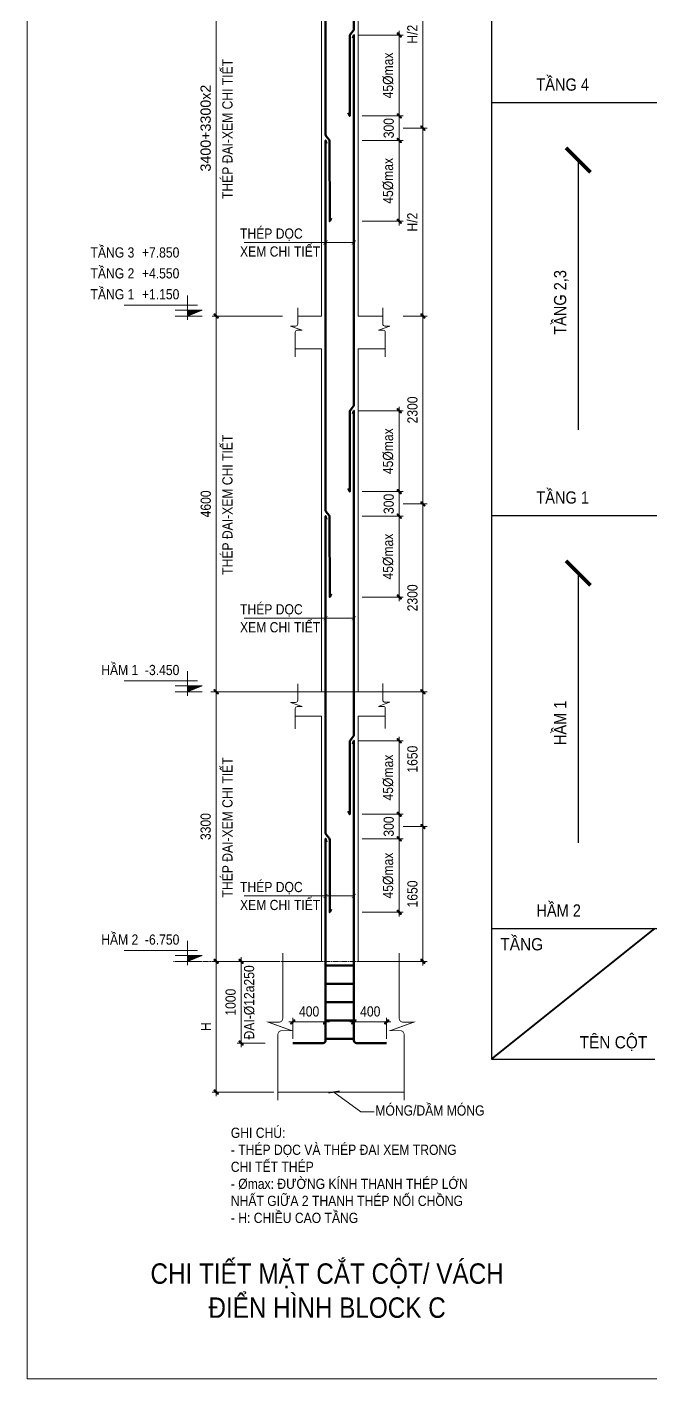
# Model space of a CAD drawing. Header units: millimetres. Extents: x -146909 to 4830753, y -683702 to -336947.
# Drawn here: x 4704989 to 4708805, y -448762 to -440487 of the extents above; entities that cross this region are included whole.
import ezdxf
from ezdxf.enums import TextEntityAlignment as Align
from ezdxf.xclip import XClip

# ---------------------------------------------------------------- set-up
doc = ezdxf.new("R2010")
doc.units = ezdxf.units.MM
doc.header["$MEASUREMENT"] = 0
doc.header["$XCLIPFRAME"] = 0
doc.linetypes.add('CENTER', pattern=[2, 1.25, -0.25, 0.25, -0.25])
doc.layers.get('0').update_dxf_attribs({"lineweight": 9})
doc.layers.get('Defpoints').update_dxf_attribs({"color": 10, "lineweight": 0})
for name, color, linetype, lineweight in [('Ap0101_grid', 145, 'CENTER', 18), ('Ap0104_leader', 145, 'Continuous', 25), ('Ap0314_Kh', 253, 'Continuous', 15), ('Ap0315_FL', 145, 'Continuous', 13), ('CDAI', 3, 'Continuous', 40), ('chunho.q', 1, 'Continuous', 13), ('CTHEP', 4, 'Continuous', 50), ('DBAO', 2, 'Continuous', 13), ('HATCH', 8, 'Continuous', 9), ('KTH', 154, 'Continuous', 9), ('STICK', 1, 'Continuous', 9)]:
    doc.layers.add(name, color=color, linetype=linetype, lineweight=lineweight)
for name, color, linetype in [('DM', 1, 'Continuous'), ('TBL', 1, 'Continuous'), ('TX', 214, 'Continuous')]:
    doc.layers.add(name, color=color, linetype=linetype)
doc.styles.add('Ap_vn_vni.shx', font='vn_vni.shx', dxfattribs={"width": 0.8})
doc.styles.add('arial', font='arial.ttf', dxfattribs={"width": 0.85})
doc.dimstyles.new('Ap_Model', dxfattribs={"dimscale": 100, "dimtxt": 2.5, "dimasz": 1, "dimexe": 1, "dimexo": 1, "dimgap": 1, "dimtad": 1, "dimdec": 0, "dimzin": 3, "dimdsep": 46, "dimtxsty": 'Ap_vn_vni.shx', "dimblk": 'ARCHTICK', "dimcen": 1, "dimdle": 1, "dimclrd": 256, "dimclre": 256, "dimclrt": 7, "dimazin": 2, "dimtfac": 100, "dimtdec": 0, "dimtix": 1, "dimtmove": 2, "dimatfit": 2, "dimldrblk": 'OPEN30', "dimfxl": 1, "dimtolj": 1, "dimtzin": 0, "dimlwd": -1, "dimlwe": -1, "dimarcsym": 0})
doc.dimstyles.new('TTP-50', dxfattribs={"dimscale": 50, "dimtxt": 2.5, "dimasz": 1, "dimexe": 1, "dimexo": 1, "dimgap": 0.09, "dimtad": 0, "dimdec": 4, "dimzin": 9, "dimdsep": 46, "dimtxsty": 'arial', "dimblk": 'Stick', "dimcen": 0.09, "dimdle": 1.5, "dimclrd": 256, "dimclre": 256, "dimclrt": 1, "dimadec": 0, "dimazin": 0, "dimtfac": 1, "dimtdec": 4, "dimtmove": 0, "dimatfit": 3, "dimldrblk": 'ARCHTICK', "dimfxl": 1, "dimtvp": 1, "dimtolj": 1, "dimtzin": 0, "dimarcsym": 0})

# ---------------------------------------------------------------- blocks, each defined once
blk = doc.blocks.new('Stick')
at = {"layer": 'STICK'}
h = blk.add_hatch(color=256, dxfattribs=at)
edge = h.paths.add_edge_path()
edge.add_line((0.3, 0.5), (-0.5, -0.3))
edge.add_arc((-0.4, -0.4), 0.141, 135, 315)
edge.add_line((-0.3, -0.5), (0.5, 0.3))
edge.add_arc((0.4, 0.4), 0.141, 315, 495)
blk.add_line((1, 0), (-1, 0), dxfattribs=at)
blk.add_lwpolyline([(0.3, 0.5), (-0.5, -0.3, 1), (-0.3, -0.5), (0.5, 0.3, 1), (0.3, 0.5, 1)], format="xyb", dxfattribs=at)
blk = doc.blocks.new('*D835')
at = {"layer": 'Defpoints', "color": 0, "transparency": 16777216}
for p in [(-539, 3300), (-539, 0), (-1287, 0)]:
    blk.add_point(p, dxfattribs=at)
at = {"layer": 'KTH', "lineweight": -2, "transparency": 16777216}
for p, q in [((-589, 3300), (-1337, 3300)), ((-1287, 3250), (-1287, 50)), ((-589, 0), (-1337, 0))]:
    blk.add_line(p, q, dxfattribs=at)
at = {"layer": 'KTH', "lineweight": -2, "transparency": 16777216, "xscale": 50, "yscale": 50, "zscale": 50}
for p, rotation in [((-1287, 3300), 90), ((-1287, 0), 270)]:
    blk.add_blockref('Stick', p, dxfattribs=dict(at, rotation=rotation))
at = {"layer": 'KTH', "color": 1, "transparency": 16777216, "insert": (-1415, 1650), "char_height": 125, "attachment_point": 5, "rotation": 90, "style": 'arial'}
blk.add_mtext('\\A1;3300', dxfattribs=at)
blk = doc.blocks.new('_ArchTick')
at = {"color": 0, "linetype": 'ByBlock', "const_width": 0.15}
blk.add_lwpolyline([(-0.5, -0.5), (0.5, 0.5)], dxfattribs=at)
blk = doc.blocks.new('*D836')
at = {"layer": 'Defpoints', "color": 0, "transparency": 16777216}
for p in [(-472, 0), (-1287, -1600), (-532, -1600)]:
    blk.add_point(p, dxfattribs=at)
at = {"layer": 'KTH', "lineweight": -2, "transparency": 16777216}
for p, q in [((-522, 0), (-1337, 0)), ((-1287, -50), (-1287, -1550)), ((-582, -1600), (-1337, -1600))]:
    blk.add_line(p, q, dxfattribs=at)
at = {"layer": 'KTH', "lineweight": -2, "transparency": 16777216, "xscale": 50, "yscale": 50, "zscale": 50}
for p, rotation in [((-1287, 0), 90), ((-1287, -1600), 270)]:
    blk.add_blockref('Stick', p, dxfattribs=dict(at, rotation=rotation))
at = {"layer": 'KTH', "color": 1, "transparency": 16777216, "insert": (-1412, -800), "char_height": 125, "attachment_point": 5, "rotation": 90, "style": 'arial'}
blk.add_mtext('\\A1;H', dxfattribs=at)
blk = doc.blocks.new('*D837')
at = {"layer": 'Defpoints', "color": 0, "transparency": 16777216}
for p in [(51, -706), (51, -742), (-350, -1000)]:
    blk.add_point(p, dxfattribs=at)
at = {"layer": 'KTH', "lineweight": -2, "transparency": 16777216}
for p, q in [((-350, -950), (-350, -692)), ((-300, -742), (1, -742)), ((51, -756), (51, -792))]:
    blk.add_line(p, q, dxfattribs=at)
at = {"layer": 'KTH', "lineweight": -2, "transparency": 16777216, "xscale": 50, "yscale": 50, "zscale": 50, "rotation": 180}
blk.add_blockref('Stick', (-350, -742), dxfattribs=at)
at = {"layer": 'KTH', "lineweight": -2, "transparency": 16777216, "xscale": 50, "yscale": 50, "zscale": 50}
blk.add_blockref('Stick', (51, -742), dxfattribs=at)
at = {"layer": 'KTH', "color": 1, "transparency": 16777216, "insert": (-150, -614), "char_height": 125, "attachment_point": 5, "style": 'arial'}
blk.add_mtext('\\A1;400', dxfattribs=at)
blk = doc.blocks.new('*D838')
at = {"layer": 'Defpoints', "color": 0, "transparency": 16777216}
for p in [(397, -706), (798, -742), (798, -1000)]:
    blk.add_point(p, dxfattribs=at)
at = {"layer": 'KTH', "lineweight": -2, "transparency": 16777216}
for p, q in [((397, -756), (397, -792)), ((447, -742), (748, -742)), ((798, -950), (798, -692))]:
    blk.add_line(p, q, dxfattribs=at)
at = {"layer": 'KTH', "lineweight": -2, "transparency": 16777216, "xscale": 50, "yscale": 50, "zscale": 50, "rotation": 180}
blk.add_blockref('Stick', (397, -742), dxfattribs=at)
at = {"layer": 'KTH', "lineweight": -2, "transparency": 16777216, "xscale": 50, "yscale": 50, "zscale": 50}
blk.add_blockref('Stick', (798, -742), dxfattribs=at)
at = {"layer": 'KTH', "color": 1, "transparency": 16777216, "insert": (598, -614), "char_height": 125, "attachment_point": 5, "style": 'arial'}
blk.add_mtext('\\A1;400', dxfattribs=at)
blk = doc.blocks.new('*D839')
at = {"layer": 'Defpoints', "color": 0, "transparency": 16777216}
for p in [(448, 1500), (448, 600), (952, 600)]:
    blk.add_point(p, dxfattribs=at)
at = {"layer": 'KTH', "lineweight": -2, "transparency": 16777216}
for p, q in [((498, 1500), (1002, 1500)), ((952, 1450), (952, 650)), ((498, 600), (1002, 600))]:
    blk.add_line(p, q, dxfattribs=at)
at = {"layer": 'KTH', "lineweight": -2, "transparency": 16777216, "xscale": 50, "yscale": 50, "zscale": 50}
for p, rotation in [((952, 1500), 90), ((952, 600), 270)]:
    blk.add_blockref('Stick', p, dxfattribs=dict(at, rotation=rotation))
at = {"layer": 'KTH', "color": 1, "transparency": 16777216, "insert": (817, 1050), "char_height": 125, "attachment_point": 5, "rotation": 90, "style": 'arial'}
blk.add_mtext('\\A1;45%%Cmax', dxfattribs=at)
blk = doc.blocks.new('*D840')
at = {"layer": 'Defpoints', "color": 0, "transparency": 16777216}
for p in [(397, 2700), (952, 2700), (448, 1800)]:
    blk.add_point(p, dxfattribs=at)
at = {"layer": 'KTH', "lineweight": -2, "transparency": 16777216}
for p, q in [((447, 2700), (1002, 2700)), ((952, 1850), (952, 2650)), ((498, 1800), (1002, 1800))]:
    blk.add_line(p, q, dxfattribs=at)
at = {"layer": 'KTH', "lineweight": -2, "transparency": 16777216, "xscale": 50, "yscale": 50, "zscale": 50}
for p, rotation in [((952, 2700), 90), ((952, 1800), 270)]:
    blk.add_blockref('Stick', p, dxfattribs=dict(at, rotation=rotation))
at = {"layer": 'KTH', "color": 1, "transparency": 16777216, "insert": (817, 2250), "char_height": 125, "attachment_point": 5, "rotation": 90, "style": 'arial'}
blk.add_mtext('\\A1;45%%Cmax', dxfattribs=at)
blk = doc.blocks.new('*D841')
at = {"layer": 'Defpoints', "color": 0, "transparency": 16777216}
for p in [(448, 1800), (448, 1500), (952, 1500)]:
    blk.add_point(p, dxfattribs=at)
at = {"layer": 'KTH', "lineweight": -2, "transparency": 16777216}
for p, q in [((498, 1800), (1002, 1800)), ((952, 1750), (952, 1550)), ((498, 1500), (1002, 1500))]:
    blk.add_line(p, q, dxfattribs=at)
at = {"layer": 'KTH', "lineweight": -2, "transparency": 16777216, "xscale": 50, "yscale": 50, "zscale": 50}
for p, rotation in [((952, 1800), 90), ((952, 1500), 270)]:
    blk.add_blockref('Stick', p, dxfattribs=dict(at, rotation=rotation))
at = {"layer": 'KTH', "color": 1, "transparency": 16777216, "insert": (824, 1650), "char_height": 125, "attachment_point": 5, "rotation": 90, "style": 'arial'}
blk.add_mtext('\\A1;300', dxfattribs=at)
blk = doc.blocks.new('*D842')
at = {"layer": 'Defpoints', "color": 0, "transparency": 16777216}
for p in [(952, 1650), (1242, 1650), (768, 0)]:
    blk.add_point(p, dxfattribs=at)
at = {"layer": 'KTH', "lineweight": -2, "transparency": 16777216}
for p, q in [((1002, 1650), (1292, 1650)), ((1242, 50), (1242, 1600)), ((818, 0), (1292, 0))]:
    blk.add_line(p, q, dxfattribs=at)
at = {"layer": 'KTH', "lineweight": -2, "transparency": 16777216, "xscale": 50, "yscale": 50, "zscale": 50}
for p, rotation in [((1242, 1650), 90), ((1242, 0), 270)]:
    blk.add_blockref('Stick', p, dxfattribs=dict(at, rotation=rotation))
at = {"layer": 'KTH', "color": 1, "transparency": 16777216, "insert": (1114, 825), "char_height": 125, "attachment_point": 5, "rotation": 90, "style": 'arial'}
blk.add_mtext('\\A1;1650', dxfattribs=at)
blk = doc.blocks.new('*D843')
at = {"layer": 'Defpoints', "color": 0, "transparency": 16777216}
for p in [(913, 3300), (1242, 3300), (952, 1650)]:
    blk.add_point(p, dxfattribs=at)
at = {"layer": 'KTH', "lineweight": -2, "transparency": 16777216}
for p, q in [((963, 3300), (1292, 3300)), ((1242, 1700), (1242, 3250)), ((1002, 1650), (1292, 1650))]:
    blk.add_line(p, q, dxfattribs=at)
at = {"layer": 'KTH', "lineweight": -2, "transparency": 16777216, "xscale": 50, "yscale": 50, "zscale": 50}
for p, rotation in [((1242, 3300), 90), ((1242, 1650), 270)]:
    blk.add_blockref('Stick', p, dxfattribs=dict(at, rotation=rotation))
at = {"layer": 'KTH', "color": 1, "transparency": 16777216, "insert": (1114, 2475), "char_height": 125, "attachment_point": 5, "rotation": 90, "style": 'arial'}
blk.add_mtext('\\A1;1650', dxfattribs=at)
blk = doc.blocks.new('SZDFDG')
at = {"layer": 'DBAO'}
for p, q in [((0, -48), (0, 252)), ((120, 132), (-775, 132)), ((180, 72), (-150, 72)), ((180, 0), (-150, 0)), ((0, 0), (180, 72))]:
    blk.add_line(p, q, dxfattribs=at)
at = {"layer": 'HATCH'}
blk.add_solid([(0, 0), (180, 72), (0, 72)], dxfattribs=at)
blk = doc.blocks.new('*D844')
at = {"layer": 'Defpoints', "color": 0, "transparency": 16777216}
for p in [(-639, 0), (-982, 0), (-639, -1000)]:
    blk.add_point(p, dxfattribs=at)
at = {"layer": 'KTH', "lineweight": -2, "transparency": 16777216}
for p, q in [((-689, 0), (-1032, 0)), ((-982, -950), (-982, -50)), ((-689, -1000), (-1032, -1000))]:
    blk.add_line(p, q, dxfattribs=at)
at = {"layer": 'KTH', "lineweight": -2, "transparency": 16777216, "xscale": 50, "yscale": 50, "zscale": 50}
for p, rotation in [((-982, 0), 90), ((-982, -1000), 270)]:
    blk.add_blockref('Stick', p, dxfattribs=dict(at, rotation=rotation))
at = {"layer": 'KTH', "color": 1, "transparency": 16777216, "insert": (-1110, -500), "char_height": 125, "attachment_point": 5, "rotation": 90, "style": 'arial'}
blk.add_mtext('\\A1;1000', dxfattribs=at)
blk = doc.blocks.new('*U833')
at = {"layer": 'CTHEP', "ltscale": 0.02}
blk.add_line((-173, 0), (173, 0), dxfattribs=at)
blk = doc.blocks.new('*U834')
at = {"color": 0, "linetype": 'ByBlock', "lineweight": -2, "transparency": 16777216}
for p in [(0, 0), (0, -225), (0, -450), (0, -675), (0, -900)]:
    blk.add_blockref('*U833', p, dxfattribs=at)
blk = doc.blocks.new('*D145')
at = {"layer": 'Defpoints', "color": 0, "transparency": 16777216}
for p in [(-425, 4600), (-425, 0), (-1287, 0)]:
    blk.add_point(p, dxfattribs=at)
at = {"layer": 'KTH', "lineweight": -2, "transparency": 16777216}
for p, q in [((-475, 4600), (-1337, 4600)), ((-1287, 4550), (-1287, 50)), ((-475, 0), (-1337, 0))]:
    blk.add_line(p, q, dxfattribs=at)
at = {"layer": 'KTH', "lineweight": -2, "transparency": 16777216, "xscale": 50, "yscale": 50, "zscale": 50}
for p, rotation in [((-1287, 4600), 90), ((-1287, 0), 270)]:
    blk.add_blockref('Stick', p, dxfattribs=dict(at, rotation=rotation))
at = {"layer": 'KTH', "color": 1, "transparency": 16777216, "insert": (-1414, 2300), "char_height": 125, "attachment_point": 5, "rotation": 90, "style": 'arial'}
blk.add_mtext('\\A1;4600', dxfattribs=at)
blk = doc.blocks.new('*D146')
at = {"layer": 'Defpoints', "color": 0, "transparency": 16777216}
for p in [(952, 2300), (1242, 2300), (952, 0)]:
    blk.add_point(p, dxfattribs=at)
at = {"layer": 'KTH', "lineweight": -2, "transparency": 16777216}
for p, q in [((1002, 2300), (1292, 2300)), ((1242, 50), (1242, 2250)), ((1002, 0), (1292, 0))]:
    blk.add_line(p, q, dxfattribs=at)
at = {"layer": 'KTH', "lineweight": -2, "transparency": 16777216, "xscale": 50, "yscale": 50, "zscale": 50}
for p, rotation in [((1242, 2300), 90), ((1242, 0), 270)]:
    blk.add_blockref('Stick', p, dxfattribs=dict(at, rotation=rotation))
at = {"layer": 'KTH', "color": 1, "transparency": 16777216, "insert": (1114, 1150), "char_height": 125, "attachment_point": 5, "rotation": 90, "style": 'arial'}
blk.add_mtext('\\A1;2300', dxfattribs=at)
blk = doc.blocks.new('*D147')
at = {"layer": 'Defpoints', "color": 0, "transparency": 16777216}
for p in [(952, 4600), (1242, 4600), (952, 2300)]:
    blk.add_point(p, dxfattribs=at)
at = {"layer": 'KTH', "lineweight": -2, "transparency": 16777216}
for p, q in [((1002, 4600), (1292, 4600)), ((1242, 2350), (1242, 4550)), ((1002, 2300), (1292, 2300))]:
    blk.add_line(p, q, dxfattribs=at)
at = {"layer": 'KTH', "lineweight": -2, "transparency": 16777216, "xscale": 50, "yscale": 50, "zscale": 50}
for p, rotation in [((1242, 4600), 90), ((1242, 2300), 270)]:
    blk.add_blockref('Stick', p, dxfattribs=dict(at, rotation=rotation))
at = {"layer": 'KTH', "color": 1, "transparency": 16777216, "insert": (1114, 3450), "char_height": 125, "attachment_point": 5, "rotation": 90, "style": 'arial'}
blk.add_mtext('\\A1;2300', dxfattribs=at)
blk = doc.blocks.new('*D148')
at = {"layer": 'Defpoints', "color": 0, "transparency": 16777216}
for p in [(448, 2150), (448, 1160), (952, 1160)]:
    blk.add_point(p, dxfattribs=at)
at = {"layer": 'KTH', "lineweight": -2, "transparency": 16777216}
for p, q in [((498, 2150), (1002, 2150)), ((952, 2100), (952, 1210)), ((498, 1160), (1002, 1160))]:
    blk.add_line(p, q, dxfattribs=at)
at = {"layer": 'KTH', "lineweight": -2, "transparency": 16777216, "xscale": 50, "yscale": 50, "zscale": 50}
for p, rotation in [((952, 2150), 90), ((952, 1160), 270)]:
    blk.add_blockref('Stick', p, dxfattribs=dict(at, rotation=rotation))
at = {"layer": 'KTH', "color": 1, "transparency": 16777216, "insert": (817, 1655), "char_height": 125, "attachment_point": 5, "rotation": 90, "style": 'arial'}
blk.add_mtext('\\A1;45%%Cmax', dxfattribs=at)
blk = doc.blocks.new('*D149')
at = {"layer": 'Defpoints', "color": 0, "transparency": 16777216}
for p in [(397, 3440), (952, 3440), (448, 2450)]:
    blk.add_point(p, dxfattribs=at)
at = {"layer": 'KTH', "lineweight": -2, "transparency": 16777216}
for p, q in [((447, 3440), (1002, 3440)), ((952, 2500), (952, 3390)), ((498, 2450), (1002, 2450))]:
    blk.add_line(p, q, dxfattribs=at)
at = {"layer": 'KTH', "lineweight": -2, "transparency": 16777216, "xscale": 50, "yscale": 50, "zscale": 50}
for p, rotation in [((952, 3440), 90), ((952, 2450), 270)]:
    blk.add_blockref('Stick', p, dxfattribs=dict(at, rotation=rotation))
at = {"layer": 'KTH', "color": 1, "transparency": 16777216, "insert": (817, 2945), "char_height": 125, "attachment_point": 5, "rotation": 90, "style": 'arial'}
blk.add_mtext('\\A1;45%%Cmax', dxfattribs=at)
blk = doc.blocks.new('*D150')
at = {"layer": 'Defpoints', "color": 0, "transparency": 16777216}
for p in [(448, 2450), (448, 2150), (952, 2150)]:
    blk.add_point(p, dxfattribs=at)
at = {"layer": 'KTH', "lineweight": -2, "transparency": 16777216}
for p, q in [((498, 2450), (1002, 2450)), ((952, 2400), (952, 2200)), ((498, 2150), (1002, 2150))]:
    blk.add_line(p, q, dxfattribs=at)
at = {"layer": 'KTH', "lineweight": -2, "transparency": 16777216, "xscale": 50, "yscale": 50, "zscale": 50}
for p, rotation in [((952, 2450), 90), ((952, 2150), 270)]:
    blk.add_blockref('Stick', p, dxfattribs=dict(at, rotation=rotation))
at = {"layer": 'KTH', "color": 1, "transparency": 16777216, "insert": (824, 2300), "char_height": 125, "attachment_point": 5, "rotation": 90, "style": 'arial'}
blk.add_mtext('\\A1;300', dxfattribs=at)
blk = doc.blocks.new('*D139')
at = {"layer": 'Defpoints', "color": 0, "transparency": 16777216}
for p in [(-425, 4600), (-425, 0), (-1287, 0)]:
    blk.add_point(p, dxfattribs=at)
at = {"layer": 'KTH', "lineweight": -2, "transparency": 16777216}
for p, q in [((-475, 4600), (-1337, 4600)), ((-1287, 4550), (-1287, 50)), ((-475, 0), (-1337, 0))]:
    blk.add_line(p, q, dxfattribs=at)
at = {"layer": 'KTH', "lineweight": -2, "transparency": 16777216, "xscale": 50, "yscale": 50, "zscale": 50}
for p, rotation in [((-1287, 4600), 90), ((-1287, 0), 270)]:
    blk.add_blockref('Stick', p, dxfattribs=dict(at, rotation=rotation))
at = {"layer": 'KTH', "color": 1, "transparency": 16777216, "insert": (-1415, 2300), "char_height": 125, "attachment_point": 5, "rotation": 90, "style": 'arial'}
blk.add_mtext('\\A1;{\\W1;3400+3300x2}', dxfattribs=at)
blk = doc.blocks.new('*D140')
at = {"layer": 'Defpoints', "color": 0, "transparency": 16777216}
for p in [(952, 2300), (1242, 2300), (952, 0)]:
    blk.add_point(p, dxfattribs=at)
at = {"layer": 'KTH', "lineweight": -2, "transparency": 16777216}
for p, q in [((1002, 2300), (1292, 2300)), ((1242, 50), (1242, 2250)), ((1002, 0), (1292, 0))]:
    blk.add_line(p, q, dxfattribs=at)
at = {"layer": 'KTH', "lineweight": -2, "transparency": 16777216, "xscale": 50, "yscale": 50, "zscale": 50}
for p, rotation in [((1242, 2300), 90), ((1242, 0), 270)]:
    blk.add_blockref('Stick', p, dxfattribs=dict(at, rotation=rotation))
at = {"layer": 'KTH', "color": 1, "transparency": 16777216, "insert": (1113, 1150), "char_height": 125, "attachment_point": 5, "rotation": 90, "style": 'arial'}
blk.add_mtext('\\A1;H/2', dxfattribs=at)
blk = doc.blocks.new('*D141')
at = {"layer": 'Defpoints', "color": 0, "transparency": 16777216}
for p in [(952, 4600), (1242, 4600), (952, 2300)]:
    blk.add_point(p, dxfattribs=at)
at = {"layer": 'KTH', "lineweight": -2, "transparency": 16777216}
for p, q in [((1002, 4600), (1292, 4600)), ((1242, 2350), (1242, 4550)), ((1002, 2300), (1292, 2300))]:
    blk.add_line(p, q, dxfattribs=at)
at = {"layer": 'KTH', "lineweight": -2, "transparency": 16777216, "xscale": 50, "yscale": 50, "zscale": 50}
for p, rotation in [((1242, 4600), 90), ((1242, 2300), 270)]:
    blk.add_blockref('Stick', p, dxfattribs=dict(at, rotation=rotation))
at = {"layer": 'KTH', "color": 1, "transparency": 16777216, "insert": (1113, 3450), "char_height": 125, "attachment_point": 5, "rotation": 90, "style": 'arial'}
blk.add_mtext('\\A1;H/2', dxfattribs=at)
blk = doc.blocks.new('*D142')
at = {"layer": 'Defpoints', "color": 0, "transparency": 16777216}
for p in [(448, 2150), (448, 1160), (952, 1160)]:
    blk.add_point(p, dxfattribs=at)
at = {"layer": 'KTH', "lineweight": -2, "transparency": 16777216}
for p, q in [((498, 2150), (1002, 2150)), ((952, 2100), (952, 1210)), ((498, 1160), (1002, 1160))]:
    blk.add_line(p, q, dxfattribs=at)
at = {"layer": 'KTH', "lineweight": -2, "transparency": 16777216, "xscale": 50, "yscale": 50, "zscale": 50}
for p, rotation in [((952, 2150), 90), ((952, 1160), 270)]:
    blk.add_blockref('Stick', p, dxfattribs=dict(at, rotation=rotation))
at = {"layer": 'KTH', "color": 1, "transparency": 16777216, "insert": (817, 1655), "char_height": 125, "attachment_point": 5, "rotation": 90, "style": 'arial'}
blk.add_mtext('\\A1;45%%Cmax', dxfattribs=at)
blk = doc.blocks.new('*D143')
at = {"layer": 'Defpoints', "color": 0, "transparency": 16777216}
for p in [(397, 3440), (952, 3440), (448, 2450)]:
    blk.add_point(p, dxfattribs=at)
at = {"layer": 'KTH', "lineweight": -2, "transparency": 16777216}
for p, q in [((447, 3440), (1002, 3440)), ((952, 2500), (952, 3390)), ((498, 2450), (1002, 2450))]:
    blk.add_line(p, q, dxfattribs=at)
at = {"layer": 'KTH', "lineweight": -2, "transparency": 16777216, "xscale": 50, "yscale": 50, "zscale": 50}
for p, rotation in [((952, 3440), 90), ((952, 2450), 270)]:
    blk.add_blockref('Stick', p, dxfattribs=dict(at, rotation=rotation))
at = {"layer": 'KTH', "color": 1, "transparency": 16777216, "insert": (817, 2945), "char_height": 125, "attachment_point": 5, "rotation": 90, "style": 'arial'}
blk.add_mtext('\\A1;45%%Cmax', dxfattribs=at)
blk = doc.blocks.new('*D144')
at = {"layer": 'Defpoints', "color": 0, "transparency": 16777216}
for p in [(448, 2450), (448, 2150), (952, 2150)]:
    blk.add_point(p, dxfattribs=at)
at = {"layer": 'KTH', "lineweight": -2, "transparency": 16777216}
for p, q in [((498, 2450), (1002, 2450)), ((952, 2400), (952, 2200)), ((498, 2150), (1002, 2150))]:
    blk.add_line(p, q, dxfattribs=at)
at = {"layer": 'KTH', "lineweight": -2, "transparency": 16777216, "xscale": 50, "yscale": 50, "zscale": 50}
for p, rotation in [((952, 2450), 90), ((952, 2150), 270)]:
    blk.add_blockref('Stick', p, dxfattribs=dict(at, rotation=rotation))
at = {"layer": 'KTH', "color": 1, "transparency": 16777216, "insert": (824, 2300), "char_height": 125, "attachment_point": 5, "rotation": 90, "style": 'arial'}
blk.add_mtext('\\A1;300', dxfattribs=at)
blk = doc.blocks.new('MC HAM 2')
at = {"layer": 'Ap0101_grid'}
blk.add_line((-1808.10087, 0), (951.77842, 0), dxfattribs=at)
at = {"layer": 'Ap0314_Kh'}
for points in [[(-319.91798, 2846.86545), (-319.91798, 3094.03016, -0.4142135624), (-294.91798, 3119.03016), (-235.98547, 3119.03016), (-306.58991, 3144.65107), (-377.19435, 3170.27198), (-314.91798, 3170.27198, 0.4142135624), (-289.91798, 3195.27198), (-289.91798, 3397.42401)], [(781.24606, 2849.41133), (781.24606, 3096.57604, 0.4142135624), (756.24606, 3121.57604), (697.31354, 3121.57604), (767.91798, 3147.19695), (838.52242, 3172.81785), (776.24606, 3172.81785, -0.4142135624), (751.24606, 3197.81785), (751.24606, 3399.96989)]]:
    blk.add_lwpolyline(points, format="xyb", dxfattribs=at)
at = {"layer": 'Ap0314_Kh', "const_width": 10}
for points in [[(-532.32051, -1700), (-532.32051, -897.92181, -0.4142135624), (-482.32051, -847.92181), (-364.45548, -847.92181), (-505.66436, -796.67999), (-646.87324, -745.43818), (-522.32051, -745.43818, 0.4142135624), (-472.32051, -695.43818), (-472.32051, 100)], [(1011.77842, -1700), (1011.77842, -897.92181, 0.4142135624), (961.77842, -847.92181), (843.91339, -847.92181), (985.12227, -796.67999), (1126.33115, -745.43818), (1001.77842, -745.43818, -0.4142135624), (951.77842, -695.43818), (951.77842, 100)]]:
    blk.add_lwpolyline(points, format="xyb", dxfattribs=at)
at = {"layer": 'CTHEP', "ltscale": 0.02}
for points in [[(119.43714, 637.15407), (101.13953, 600), (101.14293, 1489.05171, 0.1769016467), (94.08129, 1508.38654), (57.63141, 1551.62999, -0.1769007594), (50.56976, 1570.96472), (50.56976, 3299.96989)], [(328.56124, 1837.13902), (346.85885, 1799.98495), (346.85707, 2689.05171, -0.1769016467), (353.91871, 2708.38654), (390.36859, 2751.62999, 0.1769007594), (397.43024, 2770.96472), (397.43024, 3299.96989), (397.43024, 3299.96989)], [(50.56976, 0), (50.56976, -970, -0.4142135624), (20.56976, -1000), (-349.73222, -1000)], [(397.43024, 0), (397.43024, -970, 0.4142135624), (427.43024, -1000), (797.73222, -1000)]]:
    blk.add_lwpolyline(points, format="xyb", dxfattribs=at)
for points in [[(397.43024, 0), (397.43024, 2700), (382.57149, 2660.48024)], [(50.56976, 0), (50.56976, 1500), (60.87351, 1460.48024)]]:
    blk.add_lwpolyline(points, dxfattribs=at)
at = {"layer": 'DBAO'}
for p, q in [((-319.91798, 2999.96989), (0, 2999.96989)), ((0, 2999.96989), (0, 0)), ((448, 2999.96989), (448, 0)), ((781.24606, 2999.96989), (448, 2999.96989)), ((-472.32051, 0), (0, 0)), ((767.91798, 0), (448, 0)), ((448, 0), (951.77842, 0)), ((-532.32051, -1600), (1011.77842, -1600))]:
    blk.add_line(p, q, dxfattribs=at)
blk.add_blockref('*U834', (224, -50))
at = {"layer": 'KTH'}
blk.add_blockref('SZDFDG', (-1637.3702, 0), dxfattribs=at)
at = {"layer": 'chunho.q', "lineweight": 18, "style": 'arial', "width": 0.85}
for s, p in [('THÉP ĐAI-XEM CHI TIẾT ', (-1087.09319, 782.16481)), ('ĐAI-%%C12a250', (-821.45912, -956.09634))]:
    blk.add_text(s, height=125, rotation=90, dxfattribs=at).set_placement(p)
at = {"layer": 'chunho.q', "color": 1, "style": 'arial', "width": 0.85}
for s, p in [('THÉP DỌC', (-995.54581, 847.30741)), ('XEM CHI TIẾT', (-995.54581, 627.64153)), ('HẦM 2', (-2693.10165, 204)), ('MÓNG/DẦM MÓNG', (659.41515, -1888.18262))]:
    blk.add_text(s, height=125, dxfattribs=at).set_placement(p)
blk.add_text('-6.750', height=125, dxfattribs=at).set_placement((-1737.23539, 204), align=Align.RIGHT)
at = {"layer": 'KTH'}
for base, p1, p2, angle, picture, middle in [((-1286.84507, 0), (-539.45996, 3299.96989), (-539.45996, 0), 270, '*D835', (-1414.57358, 1649.98495)), ((1242.06169, 3299.96989), (951.77842, 1649.98495), (912.80587, 3299.96989), 90, '*D843', (1114.41845, 2474.97742)), ((1242.061693, 1649.984946), (767.917983, 0), (951.77842, 1649.984946), 90, '*D842', (1114.418446, 824.992473))]:
    dim = blk.add_linear_dim(base=base, p1=p1, p2=p2, angle=angle, dimstyle='TTP-50', override={"dimrnd": 10}, dxfattribs=at)
    dim.commit()
    dim.dimension.update_dxf_attribs({"geometry": picture, "text_midpoint": middle})
for base, p1, p2, text, picture, middle in [((951.77842, 2700), (448, 1799.98495), (397.43024, 2700), '45%%Cmax', '*D840', (817.14336, 2249.99247)), ((951.77842, 600), (448, 1499.98495), (448, 600), '45%%Cmax', '*D839', (817.14336, 1049.99247)), ((-1286.84507, -1600), (-472.32051, 0), (-532.32051, -1600), 'H', '*D836', (-1411.84507, -800))]:
    dim = blk.add_linear_dim(base=base, p1=p1, p2=p2, angle=90, text=text, dimstyle='TTP-50', dxfattribs=at)
    dim.commit()
    dim.dimension.update_dxf_attribs({"geometry": picture, "text_midpoint": middle})
for base, p1, p2, picture, middle in [((951.77842, 1499.98495), (448, 1799.98495), (448, 1499.98495), '*D841', (824.04991, 1649.98495)), ((-982.48028, 0), (-639.2285, -1000), (-639.2285, 0), '*D844', (-1110.12352, -500))]:
    dim = blk.add_linear_dim(base=base, p1=p1, p2=p2, angle=90, dimstyle='TTP-50', dxfattribs=at)
    dim.commit()
    dim.dimension.update_dxf_attribs({"geometry": picture, "text_midpoint": middle})
for base, p1, p2, picture, middle in [((50.56976, -741.55321), (-349.73222, -1000), (50.56976, -705.86325), '*D837', (-149.58123, -613.90996)), ((797.73222, -741.55321), (397.43024, -705.86325), (797.73222, -1000), '*D838', (597.58123, -613.90996))]:
    dim = blk.add_linear_dim(base=base, p1=p1, p2=p2, dimstyle='TTP-50', override={"dimrnd": 10}, dxfattribs=at)
    dim.commit()
    dim.dimension.update_dxf_attribs({"geometry": picture, "text_midpoint": middle})
at = {"layer": 'Ap0104_leader', "ltscale": 2}
blk.add_leader([(153.04238, -1600), (482.70114, -1844.19029), (646.08387, -1844.19029)], dimstyle='TTP-50', override={"dimasz": 2, "dimgap": 0.09, "dimtad": 0}, dxfattribs=at)
at = {"layer": 'Ap0315_FL'}
for points in [[(397.43024, 800.18119), (-944.78449, 800.18119)], [(50.56976, 800.18119), (-944.78449, 800.18119)]]:
    blk.add_leader(points, dimstyle='Ap_Model', override={"dimasz": 0.5, "dimgap": 1, "dimtad": 0, "dimldrblk": 'ArchTick'}, dxfattribs=at)
blk = doc.blocks.new('MC HAM 1')
at = {"layer": 'Ap0314_Kh'}
for points in [[(-319.91798, 4099.96989), (-319.91798, 4400.83926, -0.4142135624), (-294.91798, 4425.83926), (-235.98547, 4425.83926), (-306.58991, 4451.46017), (-377.19435, 4477.08107), (-314.91798, 4477.08107, 0.4142135624), (-289.91798, 4502.08107), (-289.91798, 4699.96989)], [(781.24606, 4099.96989), (781.24606, 4400.83926, 0.4142135624), (756.24606, 4425.83926), (697.31354, 4425.83926), (767.91798, 4451.46017), (838.52242, 4477.08107), (776.24606, 4477.08107, -0.4142135624), (751.24606, 4502.08107), (751.24606, 4699.96989)]]:
    blk.add_lwpolyline(points, format="xyb", dxfattribs=at)
at = {"layer": 'CTHEP', "ltscale": 0.02}
for points in [[(119.43714, 1197.15407), (101.13953, 1160), (101.12191, 2139.03118, 0.1768389138), (94.06456, 2158.36029), (57.62711, 2201.60847, -0.1768435065), (50.56976, 2220.9381), (50.56976, 4599.96989), (50.56976, 4599.96989)], [(328.56077, 2487.13902), (346.85839, 2449.98495), (346.85707, 3429.05171, -0.1769016467), (353.91871, 3448.38654), (390.36859, 3491.62999, 0.1769007594), (397.43024, 3510.96472), (397.43024, 4599.96989), (397.43024, 4599.96989)]]:
    blk.add_lwpolyline(points, format="xyb", dxfattribs=at)
for points in [[(397.43024, 0), (397.43024, 3440), (382.57149, 3400.48024)], [(50.56976, 0), (50.56976, 2149.98495), (60.87351, 2110.46519)]]:
    blk.add_lwpolyline(points, dxfattribs=at)
at = {"layer": 'DBAO'}
for p, q in [((-289.91798, 4599.96989), (0, 4599.96989)), ((751.24606, 4599.96989), (448, 4599.96989)), ((-319.91798, 4199.96989), (0, 4199.96989)), ((0, 4199.96989), (0, 0)), ((448, 4199.96989), (448, 0)), ((781.24606, 4199.96989), (448, 4199.96989))]:
    blk.add_line(p, q, dxfattribs=at)
at = {"layer": 'KTH'}
blk.add_blockref('SZDFDG', (-1637.3702, 0), dxfattribs=at)
at = {"layer": 'chunho.q', "lineweight": 18, "style": 'arial', "width": 0.85}
blk.add_text('THÉP ĐAI-XEM CHI TIẾT ', height=125, rotation=90, dxfattribs=at).set_placement((-1087.09319, 1432.16481))
at = {"layer": 'chunho.q', "color": 1, "style": 'arial', "width": 0.85}
for s, p in [('THÉP DỌC', (-995.54581, 946.93827)), ('XEM CHI TIẾT', (-995.54581, 727.27239)), ('HẦM 1', (-2693.10165, 204))]:
    blk.add_text(s, height=125, dxfattribs=at).set_placement(p)
blk.add_text('-3.450', height=125, dxfattribs=at).set_placement((-1737.23539, 204), align=Align.RIGHT)
at = {"layer": 'KTH'}
for base, p1, p2, angle, picture, middle in [((-1286.84507, 0), (-424.66696, 4599.96989), (-424.66696, 0), 270, '*D145', (-1414.48831, 2299.98495)), ((1242.06169, 4599.96989), (951.77842, 2299.98495), (951.77842, 4599.96989), 90, '*D147', (1114.33318, 3449.97742)), ((951.77842, 2149.98495), (448, 2449.98495), (448, 2149.98495), 90, '*D150', (824.04991, 2299.98495)), ((1242.061693, 2299.984946), (951.77842, 0), (951.77842, 2299.984946), 90, '*D146', (1114.33318, 1149.992473))]:
    dim = blk.add_linear_dim(base=base, p1=p1, p2=p2, angle=angle, dimstyle='TTP-50', dxfattribs=at)
    dim.commit()
    dim.dimension.update_dxf_attribs({"geometry": picture, "text_midpoint": middle})
for base, p1, p2, picture, middle in [((951.77842, 3440), (448, 2449.98495), (397.43024, 3440), '*D149', (817.14336, 2944.99247)), ((951.77842, 1160), (448, 2149.98495), (448, 1160), '*D148', (817.14336, 1654.99247))]:
    dim = blk.add_linear_dim(base=base, p1=p1, p2=p2, angle=90, text='45%%Cmax', dimstyle='TTP-50', dxfattribs=at)
    dim.commit()
    dim.dimension.update_dxf_attribs({"geometry": picture, "text_midpoint": middle})
at = {"layer": 'Ap0315_FL'}
for points in [[(397.43024, 899.81205), (-944.78449, 899.81205)], [(50.56976, 899.81205), (-944.78449, 899.81205)]]:
    blk.add_leader(points, dimstyle='Ap_Model', override={"dimasz": 0.5, "dimgap": 1, "dimtad": 0, "dimldrblk": 'ArchTick'}, dxfattribs=at)
blk = doc.blocks.new('MC 1-4')
at = {"layer": 'Ap0314_Kh'}
for points in [[(-319.91798, 4183.06887), (-319.91798, 4369.52893, -0.4142135624), (-294.91798, 4394.52893), (-235.98547, 4394.52893), (-306.58991, 4420.14984), (-377.19435, 4445.77074), (-314.91798, 4445.77074, 0.4142135624), (-289.91798, 4470.77074), (-289.91798, 4711.23647)], [(781.24606, 4183.06887), (781.24606, 4369.52893, 0.4142135624), (756.24606, 4394.52893), (697.31354, 4394.52893), (767.91798, 4420.14984), (838.52242, 4445.77074), (776.24606, 4445.77074, -0.4142135624), (751.24606, 4470.77074), (751.24606, 4711.23647)]]:
    blk.add_lwpolyline(points, format="xyb", dxfattribs=at)
at = {"layer": 'CTHEP', "ltscale": 0.02}
for points in [[(119.43714, 1197.15407), (101.13953, 1160), (101.12191, 2139.03118, 0.1768389138), (94.06456, 2158.36029), (57.62711, 2201.60847, -0.1768435065), (50.56976, 2220.9381), (50.56976, 4599.96989), (50.56976, 4599.96989)], [(328.56077, 2487.13902), (346.85839, 2449.98495), (346.85707, 3429.05171, -0.1769016467), (353.91871, 3448.38654), (390.36859, 3491.62999, 0.1769007594), (397.43024, 3510.96472), (397.43024, 4599.96989), (397.43024, 4599.96989)]]:
    blk.add_lwpolyline(points, format="xyb", dxfattribs=at)
for points in [[(397.43024, 0), (397.43024, 3440), (382.57149, 3400.48024)], [(50.56976, 0), (50.56976, 2149.98495), (60.87351, 2110.46519)]]:
    blk.add_lwpolyline(points, dxfattribs=at)
at = {"layer": 'DBAO'}
for p, q in [((-289.91798, 4599.96989), (0, 4599.96989)), ((751.24606, 4599.96989), (448, 4599.96989)), ((-319.91798, 4299.96989), (0, 4299.96989)), ((0, 4299.96989), (0, 0)), ((448, 4299.96989), (448, 0)), ((781.24606, 4299.96989), (448, 4299.96989))]:
    blk.add_line(p, q, dxfattribs=at)
at = {"layer": 'KTH'}
blk.add_blockref('SZDFDG', (-1637.3702, 0), dxfattribs=at)
at = {"layer": 'chunho.q', "lineweight": 18, "style": 'arial', "width": 0.85}
blk.add_text('THÉP ĐAI-XEM CHI TIẾT ', height=125, rotation=90, dxfattribs=at).set_placement((-1087.09319, 1432.16481))
at = {"layer": 'chunho.q', "color": 1, "style": 'arial', "width": 0.85}
for s, p in [('THÉP DỌC', (-995.54581, 946.93827)), ('XEM CHI TIẾT', (-995.54581, 727.27239))]:
    blk.add_text(s, height=125, dxfattribs=at).set_placement(p)
at = {"layer": 'chunho.q', "color": 51, "style": 'arial', "width": 0.85}
for s, p in [('TẦNG 3', (-2823.97721, 715.48684)), ('TẦNG 2', (-2823.97721, 459.74342)), ('TẦNG 1', (-2823.97721, 204))]:
    blk.add_text(s, height=125, dxfattribs=at).set_placement(p)
at = {"layer": 'chunho.q', "color": 1, "style": 'arial', "width": 0.85}
for s, p in [('+7.850', (-1737.23539, 715.48684)), ('+4.550', (-1737.23539, 459.74342)), ('+1.150', (-1737.23539, 204))]:
    blk.add_text(s, height=125, dxfattribs=at).set_placement(p, align=Align.RIGHT)
at = {"layer": 'KTH'}
for base, p1, p2, angle, text, picture, middle in [((-1286.84507, 0), (-424.66696, 4599.96989), (-424.66696, 0), 270, '{\\W1;3400+3300x2}', '*D139', (-1414.57358, 2299.98495)), ((1242.06169, 4599.96989), (951.77842, 2299.98495), (951.77842, 4599.96989), 90, 'H/2', '*D141', (1112.79839, 3449.97742)), ((951.77842, 3440), (448, 2449.98495), (397.43024, 3440), 90, '45%%Cmax', '*D143', (817.14336, 2944.99247)), ((1242.06169, 2299.98495), (951.77842, 0), (951.77842, 2299.98495), 90, 'H/2', '*D140', (1112.79839, 1149.99247)), ((951.77842, 1160), (448, 2149.98495), (448, 1160), 90, '45%%Cmax', '*D142', (817.14336, 1654.99247))]:
    dim = blk.add_linear_dim(base=base, p1=p1, p2=p2, angle=angle, text=text, dimstyle='TTP-50', dxfattribs=at)
    dim.commit()
    dim.dimension.update_dxf_attribs({"geometry": picture, "text_midpoint": middle})
dim = blk.add_linear_dim(base=(951.77842, 2149.98495), p1=(448, 2449.98495), p2=(448, 2149.98495), angle=90, dimstyle='TTP-50', dxfattribs=at)
dim.commit()
dim.dimension.update_dxf_attribs({"geometry": '*D144', "text_midpoint": (824.04991, 2299.98495)})
at = {"layer": 'Ap0315_FL'}
for points in [[(397.43024, 899.81205), (-944.78449, 899.81205)], [(50.56976, 899.81205), (-944.78449, 899.81205)]]:
    blk.add_leader(points, dimstyle='Ap_Model', override={"dimasz": 0.5, "dimgap": 1, "dimtad": 0, "dimldrblk": 'ArchTick'}, dxfattribs=at)
blk = doc.blocks.new('asfdsf')
at = {"layer": 'Ap0101_grid', "ltscale": 5}
blk.add_line((-2282.42994, 1779.98495), (267.45602, 1779.98495), dxfattribs=at)
at = {"layer": 'DBAO'}
for p, q in [((-1221.6964, 1779.98495), (-931.77842, 1779.98495)), ((-180.53236, 1779.98495), (-483.77842, 1779.98495))]:
    blk.add_line(p, q, dxfattribs=at)
at = {"layer": 'KTH'}
for name, p in [('MC 1-4', (-931.77842, 6379.95484)), ('MC HAM 1', (-931.77842, 1779.98495)), ('MC HAM 2', (-931.77842, -1519.98495))]:
    blk.add_blockref(name, p, dxfattribs=at)
at = {"layer": 'chunho.q', "color": 1, "insert": (-2039.52852, -3556.11913), "char_height": 125, "width": 2953.9991573, "attachment_point": 1, "style": 'arial'}
blk.add_mtext('GHI CHÚ: \\P- THÉP DỌC VÀ THÉP ĐAI XEM TRONG CHI TẾT THÉP \\P- %%Cmax: ĐƯỜNG KÍNH THANH THÉP LỚN NHẤT GIỮA 2 THANH THÉP NỐI CHỒNG\\P- H: CHIỀU CAO TẦNG', dxfattribs=at)

msp = doc.modelspace()

# ---------------------------------------------------------------- linework, layer by layer
at = {"layer": 'CDAI', "color": 214}
msp.add_line((4707829.55295, -446803.86087), (4708829.55295, -446003.86087), dxfattribs=at)
at = {"layer": 'DBAO', "color": 1}
msp.add_lwpolyline([(4721739.49945, -448761.98892), (4704989.49945, -448761.98892), (4704989.49945, -434761.98892), (4721739.49945, -434761.98892)], close=True, dxfattribs=at)
at = {"layer": 'TBL'}
for p, q in [((4707829.55295, -435893.12992), (4707829.55295, -446803.86087)), ((4707829.55295, -440948.4954), (4721412.56684, -440948.4954)), ((4707829.55295, -443476.17814), (4721412.56684, -443476.17814)), ((4707829.55295, -446003.86087), (4721412.56684, -446003.86087)), ((4707829.55295, -446803.86087), (4708829.55295, -446803.86087))]:
    msp.add_line(p, q, dxfattribs=at)

# ---------------------------------------------------------------- block references
at = {"layer": 'KTH'}
ref = msp.add_blockref('asfdsf', (4707255.39747, -445445.72259), dxfattribs=dict(at, xscale=0.5, yscale=0.5, zscale=0.5))
XClip(ref).set_block_clipping_path([(-5912.6241037622, -6632.5326743067), (1940.7824054919, 20710.3701414976)])

# ---------------------------------------------------------------- texts
at = {"layer": 'chunho.q', "color": 1, "style": 'arial', "width": 0.85}
for s, p in [('TẦNG 4', (4708104.19794, -440876.4954)), ('TẦNG 1', (4708104.19794, -443404.17814)), ('HẦM 2', (4708104.19794, -445931.86087))]:
    msp.add_text(s, height=75, dxfattribs=at).set_placement(p)
for s, p in [('TẦNG 2,3', (4708286.88534, -442370.4951)), ('HẦM 1', (4708286.88534, -444882.08305))]:
    msp.add_text(s, height=75, rotation=90, dxfattribs=at).set_placement(p)
at = {"layer": 'Defpoints', "insert": (4706824.33308, -448054.42225), "char_height": 125, "width": 2278.1111385, "attachment_point": 2, "style": 'arial'}
msp.add_mtext('CHI TIẾT MẶT CẮT CỘT/ VÁCH ĐIỂN HÌNH BLOCK C ', dxfattribs=at)
at = {"layer": 'TX', "color": 2, "style": 'arial', "width": 0.9}
for s, p in [('TẦNG', (4707883.49902, -446101.17649)), ('TÊN CỘT', (4708368.43759, -446701.17649))]:
    msp.add_text(s, height=75, dxfattribs=at).set_placement(p, align=Align.MIDDLE_LEFT)

# ---------------------------------------------------------------- leaders
at = {"layer": 'DM'}
for points in [[(4708360.11602, -441300.86438), (4708360.11602, -442953.03436)], [(4708360.11602, -443828.54712), (4708360.11602, -445480.71709)]]:
    msp.add_leader(points, dimstyle='TTP-50', override={"dimasz": 3, "dimgap": 0.09, "dimtad": 0}, dxfattribs=at)

doc.saveas('drawing.dxf')
